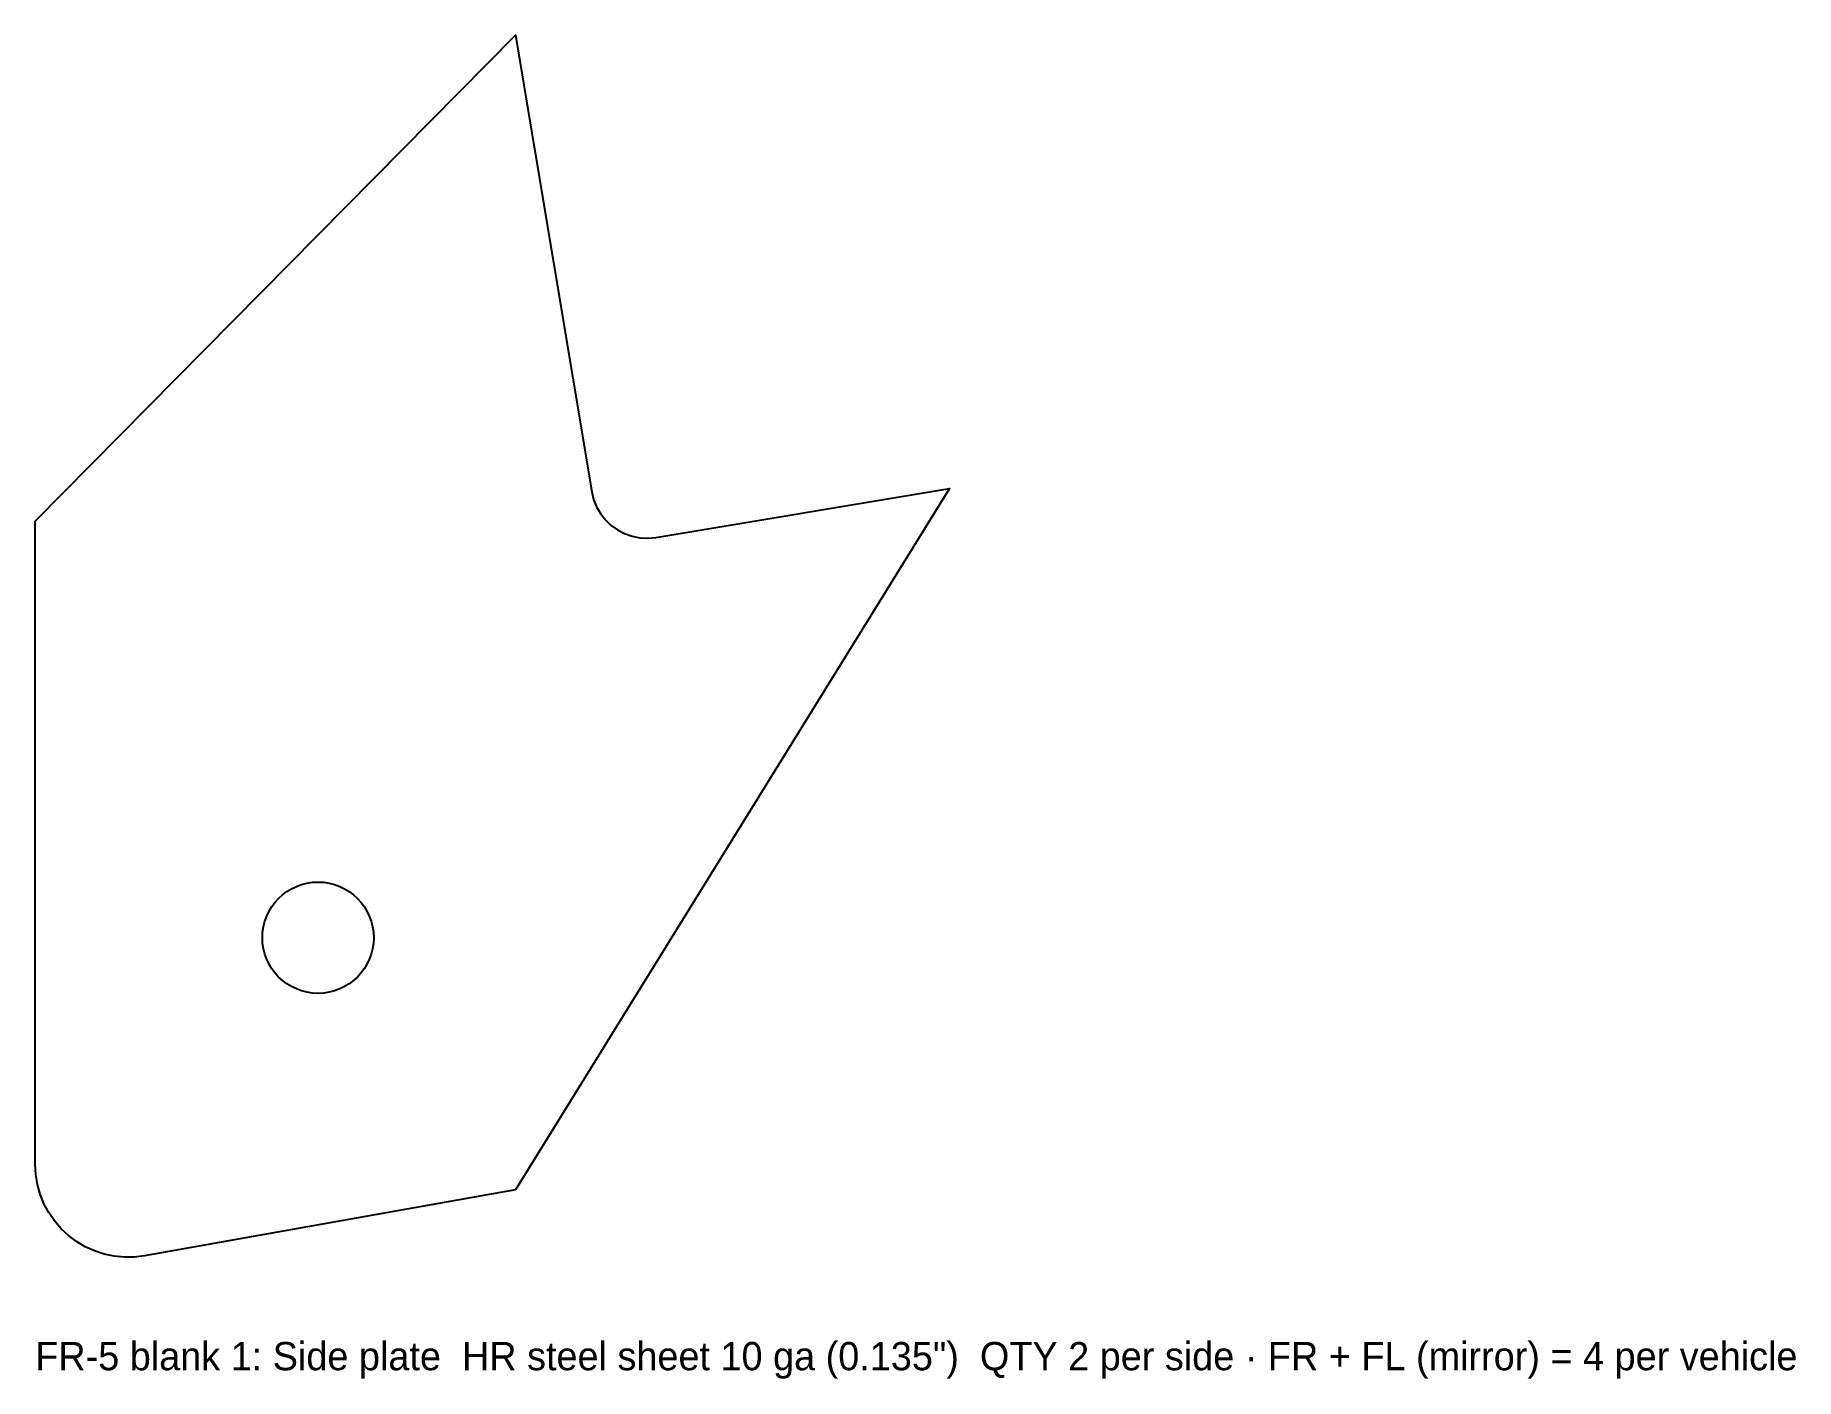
# Model space of a CAD drawing. Header units: inches. Extents: x 0 to 9.34, y -0.65 to 6.48.
import ezdxf

# ---------------------------------------------------------------- set-up
doc = ezdxf.new("R2010")
doc.units = ezdxf.units.IN
doc.header["$MEASUREMENT"] = 0
doc.layers.add('CUT', color=7, linetype='Continuous')
doc.layers.add('TEXT', color=3, linetype='Continuous')

msp = doc.modelspace()

# ---------------------------------------------------------------- linework, layer by layer
at = {"layer": 'CUT'}
msp.add_lwpolyline([(2.9515, 4.061), (2.9614, 4.0201), (2.977, 3.981), (2.9979, 3.9446), (3.0239, 3.9114), (3.0543, 3.8823), (3.0886, 3.8579), (3.126, 3.8385), (3.1657, 3.8247), (3.207, 3.8167), (3.2491, 3.8146), (3.291, 3.8186), (4.8495, 4.0784), (2.5479, 0.3577), (0.5788, 0.0072), (0.5255, 0.0007), (0.4717, 0), (0.4182, 0.0052), (0.3656, 0.0162), (0.3145, 0.0328), (0.2655, 0.055), (0.2193, 0.0823), (0.1762, 0.1145), (0.137, 0.1512), (0.102, 0.192), (0.0716, 0.2364), (0.0462, 0.2837), (0.0262, 0.3336), (0.0117, 0.3854), (0.0029, 0.4384), (0, 0.4921), (0, 3.9042), (2.5479, 6.4827), (2.9515, 4.061)], close=True, dxfattribs=at)
msp.add_circle((1.5, 1.6948), 0.2953, dxfattribs=at)

# ---------------------------------------------------------------- texts
at = {"layer": 'TEXT'}
msp.add_text('FR-5 blank 1: Side plate  HR steel sheet 10 ga (0.135")  QTY 2 per side · FR + FL (mirror) = 4 per vehicle', height=0.15, dxfattribs=at).set_placement((0, -0.6))

doc.saveas('drawing.dxf')
